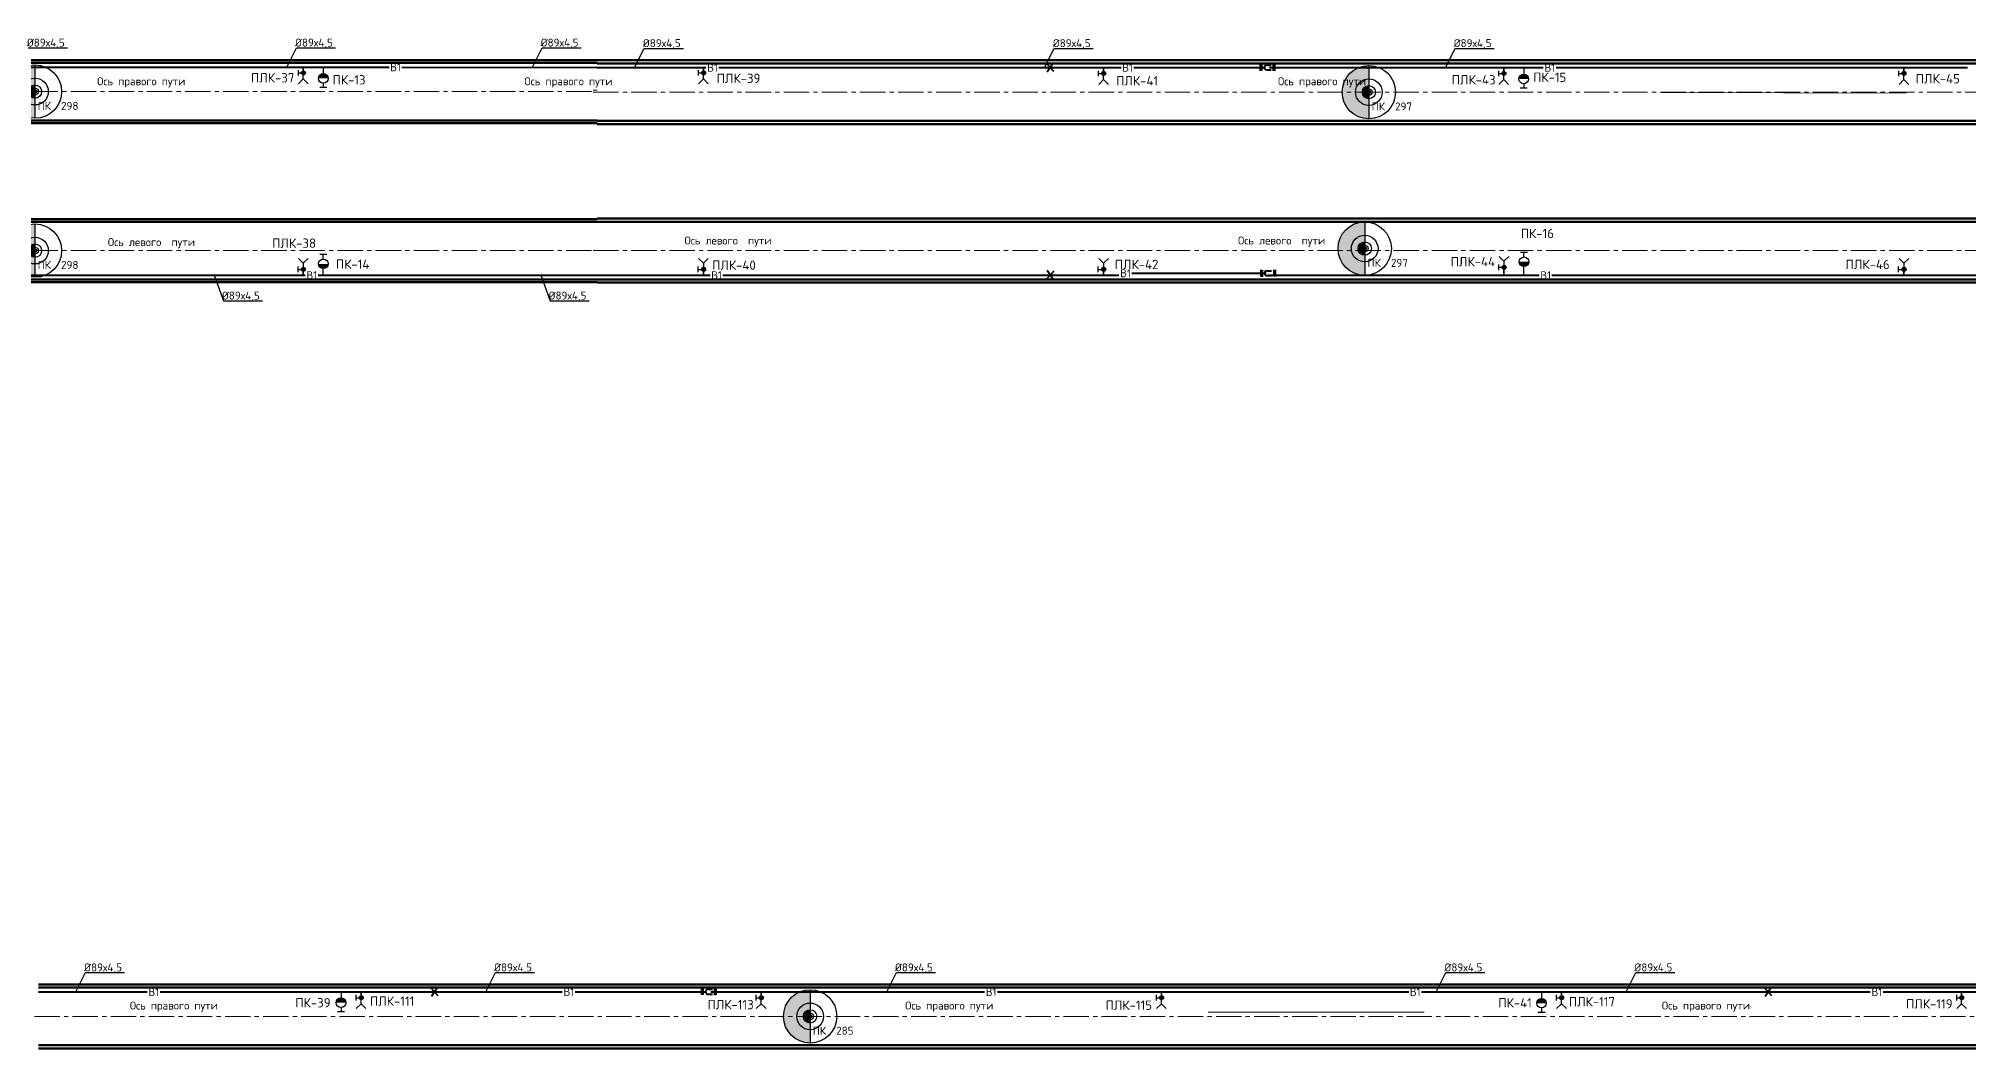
# Paper-space layout 'л2-л8' of a CAD drawing. Header units: millimetres. Extents: x 10032 to 18918, y -3051 to 627.
# Drawn here: x 12753 to 13476, y 210 to 589 of the extents above; entities that cross this region are included whole.
import ezdxf

# ---------------------------------------------------------------- set-up
doc = ezdxf.new("R2010")
doc.units = ezdxf.units.MM
doc.header["$LTSCALE"] = 0.5
doc.linetypes.add('CENTER2', pattern=[28.575, 19.05, -3.175, 3.175, -3.175])
for name, color, linetype in [('1_NADPIS', 7, 'Continuous'), ('3_RAZMER', 7, 'Continuous'), ('3_Текст', 7, 'Continuous'), ('ВК_надписи', 7, 'Continuous'), ('ВК_сети', 4, 'Continuous'), ('ГТ_ПК', 2, 'Continuous'), ('ГТ_ПК @ 0.25', 2, 'Continuous'), ('ГТ_ПК @ 0.5', 2, 'Continuous'), ('ГТ_ПК @ 1', 2, 'Continuous'), ('ГТ_ПК @ 2', 2, 'Continuous'), ('ГТ_ПК @ 4', 2, 'Continuous')]:
    doc.layers.add(name, color=color, linetype=linetype)
for name, color, linetype, lineweight in [('1_PK500', 5, 'Continuous', 35), ('А_Конструкции', 4, 'Continuous', 50), ('АР_Оси', 242, 'CENTER2', 18)]:
    doc.layers.add(name, color=color, linetype=linetype, lineweight=lineweight)
doc.styles.add('Стандарт ММП', font='isocpeur.ttf')

# ---------------------------------------------------------------- blocks, each defined once
blk = doc.blocks.new('ПК')
at = {"layer": 'ГТ_ПК'}
blk.add_hatch(color=0, dxfattribs=at).paths.add_polyline_path([(0, -2.5, 0.414214), (2.5, 0, 0.414214), (0, 2.5)])
at = {"layer": 'ГТ_ПК', "color": 0}
blk.add_line((0, -2.5), (0, 2.5), dxfattribs=at)
blk.add_circle((0, 0), 2.5, dxfattribs=at)
blk = doc.blocks.new('*U611')
at = {"layer": 'ГТ_ПК @ 0.25', "extrusion": (9.32183e-09, 7.72587e-22, 1), "xscale": 0.2500000000000061, "yscale": 0.2500000000000053, "zscale": 0.2500000000000053, "rotation": 180}
blk.add_blockref('ПК', (12751.19, 568.67, 0), dxfattribs=at)
at = {"layer": 'ГТ_ПК @ 0.5', "extrusion": (9.32183e-09, 7.72587e-22, 1), "xscale": 0.5000000000000189, "yscale": 0.5000000000000173, "zscale": 0.5000000000000173, "rotation": 180}
blk.add_blockref('ПК', (12751.19, 568.67, 0), dxfattribs=at)
at = {"layer": 'ГТ_ПК @ 1', "extrusion": (9.32183e-09, 7.72587e-22, 1), "rotation": 179.9999999999641}
blk.add_blockref('ПК', (12751.19, 568.67, 0), dxfattribs=at)
at = {"layer": 'ГТ_ПК @ 2', "extrusion": (9.32183e-09, 7.72587e-22, 1), "xscale": 2.000000000000075, "yscale": 2.000000000000069, "zscale": 2.000000000000069, "rotation": 180}
blk.add_blockref('ПК', (12751.19, 568.67, 0), dxfattribs=at)
at = {"layer": 'ГТ_ПК @ 4', "extrusion": (9.32183e-09, 7.72587e-22, 1), "xscale": 4.000000000000098, "yscale": 4.000000000000085, "zscale": 4.000000000000085, "rotation": 180}
blk.add_blockref('ПК', (12751.19, 568.67, 0), dxfattribs=at)
blk = doc.blocks.new('*U614')
at = {"layer": 'ГТ_ПК @ 0.25', "extrusion": (9.32183e-09, 7.72587e-22, 1), "xscale": 0.2500000000000061, "yscale": 0.2500000000000053, "zscale": 0.2500000000000053, "rotation": 180}
blk.add_blockref('ПК', (12751.19, 509.07, 0), dxfattribs=at)
at = {"layer": 'ГТ_ПК @ 0.5', "extrusion": (9.32183e-09, 7.72587e-22, 1), "xscale": 0.5000000000000189, "yscale": 0.5000000000000173, "zscale": 0.5000000000000173, "rotation": 180}
blk.add_blockref('ПК', (12751.19, 509.07, 0), dxfattribs=at)
at = {"layer": 'ГТ_ПК @ 1', "extrusion": (9.32183e-09, 7.72587e-22, 1), "rotation": 179.9999999999641}
blk.add_blockref('ПК', (12751.19, 509.07, 0), dxfattribs=at)
at = {"layer": 'ГТ_ПК @ 2', "extrusion": (9.32183e-09, 7.72587e-22, 1), "xscale": 2.000000000000075, "yscale": 2.000000000000069, "zscale": 2.000000000000069, "rotation": 180}
blk.add_blockref('ПК', (12751.19, 509.07, 0), dxfattribs=at)
at = {"layer": 'ГТ_ПК @ 4', "extrusion": (9.32183e-09, 7.72587e-22, 1), "xscale": 4.000000000000098, "yscale": 4.000000000000085, "zscale": 4.000000000000085, "rotation": 180}
blk.add_blockref('ПК', (12751.19, 509.07, 0), dxfattribs=at)
blk = doc.blocks.new('*U615')
at = {"layer": 'ГТ_ПК @ 0.25', "extrusion": (9.32183e-09, 7.72587e-22, 1), "xscale": 0.2500000000000061, "yscale": 0.2500000000000053, "zscale": 0.2500000000000053, "rotation": 180}
blk.add_blockref('ПК', (13251.19, 568.47, 0), dxfattribs=at)
at = {"layer": 'ГТ_ПК @ 0.5', "extrusion": (9.32183e-09, 7.72587e-22, 1), "xscale": 0.5000000000000189, "yscale": 0.5000000000000173, "zscale": 0.5000000000000173, "rotation": 180}
blk.add_blockref('ПК', (13251.19, 568.47, 0), dxfattribs=at)
at = {"layer": 'ГТ_ПК @ 1', "extrusion": (9.32183e-09, 7.72587e-22, 1), "rotation": 179.9999999999641}
blk.add_blockref('ПК', (13251.19, 568.47, 0), dxfattribs=at)
at = {"layer": 'ГТ_ПК @ 2', "extrusion": (9.32183e-09, 7.72587e-22, 1), "xscale": 2.000000000000075, "yscale": 2.000000000000069, "zscale": 2.000000000000069, "rotation": 180}
blk.add_blockref('ПК', (13251.19, 568.47, 0), dxfattribs=at)
at = {"layer": 'ГТ_ПК @ 4', "extrusion": (9.32183e-09, 7.72587e-22, 1), "xscale": 4.000000000000098, "yscale": 4.000000000000085, "zscale": 4.000000000000085, "rotation": 180}
blk.add_blockref('ПК', (13251.19, 568.47, 0), dxfattribs=at)
blk = doc.blocks.new('*U617')
at = {"layer": 'ГТ_ПК @ 0.25', "extrusion": (9.32183e-09, 7.72587e-22, 1), "xscale": 0.2500000000000061, "yscale": 0.2500000000000053, "zscale": 0.2500000000000053, "rotation": 180}
blk.add_blockref('ПК', (13249.64, 509.85, 0), dxfattribs=at)
at = {"layer": 'ГТ_ПК @ 0.5', "extrusion": (9.32183e-09, 7.72587e-22, 1), "xscale": 0.5000000000000189, "yscale": 0.5000000000000173, "zscale": 0.5000000000000173, "rotation": 180}
blk.add_blockref('ПК', (13249.64, 509.85, 0), dxfattribs=at)
at = {"layer": 'ГТ_ПК @ 1', "extrusion": (9.32183e-09, 7.72587e-22, 1), "rotation": 179.9999999999641}
blk.add_blockref('ПК', (13249.64, 509.85, 0), dxfattribs=at)
at = {"layer": 'ГТ_ПК @ 2', "extrusion": (9.32183e-09, 7.72587e-22, 1), "xscale": 2.000000000000075, "yscale": 2.000000000000069, "zscale": 2.000000000000069, "rotation": 180}
blk.add_blockref('ПК', (13249.64, 509.85, 0), dxfattribs=at)
at = {"layer": 'ГТ_ПК @ 4', "extrusion": (9.32183e-09, 7.72587e-22, 1), "xscale": 4.000000000000098, "yscale": 4.000000000000085, "zscale": 4.000000000000085, "rotation": 180}
blk.add_blockref('ПК', (13249.64, 509.85, 0), dxfattribs=at)
blk = doc.blocks.new('*U659')
at = {"layer": 'ГТ_ПК @ 0.25', "extrusion": (9.32183e-09, 7.72587e-22, 1), "xscale": 0.2500000000000061, "yscale": 0.2500000000000053, "zscale": 0.2500000000000053, "rotation": 180}
blk.add_blockref('ПК', (13041.76, 222.06, 0), dxfattribs=at)
at = {"layer": 'ГТ_ПК @ 0.5', "extrusion": (9.32183e-09, 7.72587e-22, 1), "xscale": 0.5000000000000188, "yscale": 0.5000000000000173, "zscale": 0.5000000000000173, "rotation": 180}
blk.add_blockref('ПК', (13041.76, 222.06, 0), dxfattribs=at)
at = {"layer": 'ГТ_ПК @ 1', "extrusion": (9.32183e-09, 7.72587e-22, 1), "rotation": 179.9999999999641}
blk.add_blockref('ПК', (13041.76, 222.06, 0), dxfattribs=at)
at = {"layer": 'ГТ_ПК @ 2', "extrusion": (9.32183e-09, 7.72587e-22, 1), "xscale": 2.000000000000075, "yscale": 2.000000000000069, "zscale": 2.000000000000069, "rotation": 180}
blk.add_blockref('ПК', (13041.76, 222.06, 0), dxfattribs=at)
at = {"layer": 'ГТ_ПК @ 4', "extrusion": (9.32183e-09, 7.72587e-22, 1), "xscale": 4.000000000000097, "yscale": 4.000000000000085, "zscale": 4.000000000000085, "rotation": 180}
blk.add_blockref('ПК', (13041.76, 222.06, 0), dxfattribs=at)

psp = doc.layouts.new('л2-л8')

# ---------------------------------------------------------------- hatches: boundary and pattern name
at = {"layer": 'ВК_сети', "ltscale": 0.5}
h = psp.add_hatch(color=5, dxfattribs=at)
h.paths.add_polyline_path([(12852.5701, 575.6818, 0.41421356), (12851.8201, 576.4318), (12851.8201, 575.6818)])
h.paths.add_polyline_path([(12852.5701, 575.6818), (12851.8201, 575.6818), (12851.8201, 574.9318, 0.41421356)])
h.paths.add_polyline_path([(12851.8201, 575.6818), (12851.8201, 576.4318, 0.58408052), (12851.1782, 575.2938)])
h.paths.add_polyline_path([(12851.8201, 574.9318), (12851.8201, 575.6818), (12851.1782, 575.2938, 0.26256208)])
h = psp.add_hatch(color=1, dxfattribs=at)
h.paths.add_polyline_path([(12857.4584, 573.6228), (12861.0584, 573.6228, 0.09159777), (12860.9396, 574.266), (12857.5773, 574.266, 0.09159777)])
h.paths.add_polyline_path([(12857.5773, 574.266), (12860.9396, 574.266, 0.68812614)])
h = psp.add_hatch(color=1, dxfattribs=at)
h.paths.add_polyline_path([(12857.4584, 573.6228), (12861.0584, 573.6228, 0.09159777), (12860.9396, 574.266), (12857.5773, 574.266, 0.09159777)])
h.paths.add_polyline_path([(12857.5773, 574.266), (12860.9396, 574.266, 0.68812614)])
h = psp.add_hatch(color=5, dxfattribs=at)
h.paths.add_polyline_path([(13002.5701, 575.6818, 0.41421356), (13001.8201, 576.4318), (13001.8201, 575.6818)])
h.paths.add_polyline_path([(13002.5701, 575.6818), (13001.8201, 575.6818), (13001.8201, 574.9318, 0.41421356)])
h.paths.add_polyline_path([(13001.8201, 575.6818), (13001.8201, 576.4318, 0.58408052), (13001.1782, 575.2938)])
h.paths.add_polyline_path([(13001.8201, 574.9318), (13001.8201, 575.6818), (13001.1782, 575.2938, 0.26256208)])
h = psp.add_hatch(color=5, dxfattribs=at)
h.paths.add_polyline_path([(13152.5701, 575.4818, 0.41421356), (13151.8201, 576.2318), (13151.8201, 575.4818)])
h.paths.add_polyline_path([(13152.5701, 575.4818), (13151.8201, 575.4818), (13151.8201, 574.7318, 0.41421356)])
h.paths.add_polyline_path([(13151.8201, 575.4818), (13151.8201, 576.2318, 0.58408052), (13151.1782, 575.0938)])
h.paths.add_polyline_path([(13151.8201, 574.7318), (13151.8201, 575.4818), (13151.1782, 575.0938, 0.26256208)])
h = psp.add_hatch(color=5, dxfattribs=at)
h.paths.add_polyline_path([(13302.5701, 575.4818, 0.41421356), (13301.8201, 576.2318), (13301.8201, 575.4818)])
h.paths.add_polyline_path([(13302.5701, 575.4818), (13301.8201, 575.4818), (13301.8201, 574.7318, 0.41421356)])
h.paths.add_polyline_path([(13301.8201, 575.4818), (13301.8201, 576.2318, 0.58408052), (13301.1782, 575.0938)])
h.paths.add_polyline_path([(13301.8201, 574.7318), (13301.8201, 575.4818), (13301.1782, 575.0938, 0.26256208)])
h = psp.add_hatch(color=1, dxfattribs=at)
h.paths.add_polyline_path([(13307.4584, 573.4228), (13311.0584, 573.4228, 0.09159777), (13310.9396, 574.066), (13307.5773, 574.066, 0.09159777)])
h.paths.add_polyline_path([(13307.5773, 574.066), (13310.9396, 574.066, 0.68812614)])
h = psp.add_hatch(color=1, dxfattribs=at)
h.paths.add_polyline_path([(13307.4584, 573.4228), (13311.0584, 573.4228, 0.09159777), (13310.9396, 574.066), (13307.5773, 574.066, 0.09159777)])
h.paths.add_polyline_path([(13307.5773, 574.066), (13310.9396, 574.066, 0.68812614)])
h = psp.add_hatch(color=5, dxfattribs=at)
h.paths.add_polyline_path([(13452.5701, 575.4818, 0.41421356), (13451.8201, 576.2318), (13451.8201, 575.4818)])
h.paths.add_polyline_path([(13452.5701, 575.4818), (13451.8201, 575.4818), (13451.8201, 574.7318, 0.41421356)])
h.paths.add_polyline_path([(13451.8201, 575.4818), (13451.8201, 576.2318, 0.58408052), (13451.1782, 575.0938)])
h.paths.add_polyline_path([(13451.8201, 574.7318), (13451.8201, 575.4818), (13451.1782, 575.0938, 0.26256208)])
h = psp.add_hatch(color=5, dxfattribs=at)
h.paths.add_polyline_path([(12852.5701, 502.0585, -0.41421356), (12851.8201, 501.3085), (12851.8201, 502.0585)])
h.paths.add_polyline_path([(12852.5701, 502.0585), (12851.8201, 502.0585), (12851.8201, 502.8085, -0.41421356)])
h.paths.add_polyline_path([(12851.8201, 502.0585), (12851.8201, 501.3085, -0.58408052), (12851.1782, 502.4465)])
h.paths.add_polyline_path([(12851.8201, 502.8085), (12851.8201, 502.0585), (12851.1782, 502.4465, -0.26256208)])
h = psp.add_hatch(color=1, dxfattribs=at)
h.paths.add_polyline_path([(12857.4584, 504.1175), (12861.0584, 504.1175, -0.09159777), (12860.9396, 503.4743), (12857.5773, 503.4743, -0.09159777)])
h.paths.add_polyline_path([(12857.5773, 503.4743), (12860.9396, 503.4743, -0.68812614)])
h = psp.add_hatch(color=1, dxfattribs=at)
h.paths.add_polyline_path([(12857.4584, 504.1175), (12861.0584, 504.1175, -0.09159777), (12860.9396, 503.4743), (12857.5773, 503.4743, -0.09159777)])
h.paths.add_polyline_path([(12857.5773, 503.4743), (12860.9396, 503.4743, -0.68812614)])
h = psp.add_hatch(color=5, dxfattribs=at)
h.paths.add_polyline_path([(13002.5701, 502.0585, -0.41421356), (13001.8201, 501.3085), (13001.8201, 502.0585)])
h.paths.add_polyline_path([(13002.5701, 502.0585), (13001.8201, 502.0585), (13001.8201, 502.8085, -0.41421356)])
h.paths.add_polyline_path([(13001.8201, 502.0585), (13001.8201, 501.3085, -0.58408052), (13001.1782, 502.4465)])
h.paths.add_polyline_path([(13001.8201, 502.8085), (13001.8201, 502.0585), (13001.1782, 502.4465, -0.26256208)])
h = psp.add_hatch(color=5, dxfattribs=at)
h.paths.add_polyline_path([(13152.5701, 502.0585, -0.41421356), (13151.8201, 501.3085), (13151.8201, 502.0585)])
h.paths.add_polyline_path([(13152.5701, 502.0585), (13151.8201, 502.0585), (13151.8201, 502.8085, -0.41421356)])
h.paths.add_polyline_path([(13151.8201, 502.0585), (13151.8201, 501.3085, -0.58408052), (13151.1782, 502.4465)])
h.paths.add_polyline_path([(13151.8201, 502.8085), (13151.8201, 502.0585), (13151.1782, 502.4465, -0.26256208)])
h = psp.add_hatch(color=5, dxfattribs=at)
h.paths.add_polyline_path([(13152.5701, 502.0585, -0.41421356), (13151.8201, 501.3085), (13151.8201, 502.0585)])
h.paths.add_polyline_path([(13152.5701, 502.0585), (13151.8201, 502.0585), (13151.8201, 502.8085, -0.41421356)])
h.paths.add_polyline_path([(13151.8201, 502.0585), (13151.8201, 501.3085, -0.58408052), (13151.1782, 502.4465)])
h.paths.add_polyline_path([(13151.8201, 502.8085), (13151.8201, 502.0585), (13151.1782, 502.4465, -0.26256208)])
h = psp.add_hatch(color=5, dxfattribs=at)
h.paths.add_polyline_path([(13302.6527, 502.8338, -0.41421356), (13301.9027, 502.0838), (13301.9027, 502.8338)])
h.paths.add_polyline_path([(13302.6527, 502.8338), (13301.9027, 502.8338), (13301.9027, 503.5838, -0.41421356)])
h.paths.add_polyline_path([(13301.9027, 502.8338), (13301.9027, 502.0838, -0.58408052), (13301.2608, 503.2218)])
h.paths.add_polyline_path([(13301.9027, 503.5838), (13301.9027, 502.8338), (13301.2608, 503.2218, -0.26256208)])
h = psp.add_hatch(color=1, dxfattribs=at)
h.paths.add_polyline_path([(13307.541, 504.8927), (13311.141, 504.8927, -0.09159777), (13311.0222, 504.2496), (13307.6599, 504.2496, -0.09159777)])
h.paths.add_polyline_path([(13307.6599, 504.2496), (13311.0222, 504.2496, -0.68812614)])
h = psp.add_hatch(color=1, dxfattribs=at)
h.paths.add_polyline_path([(13307.541, 504.8927), (13311.141, 504.8927, -0.09159777), (13311.0222, 504.2496), (13307.6599, 504.2496, -0.09159777)])
h.paths.add_polyline_path([(13307.6599, 504.2496), (13311.0222, 504.2496, -0.68812614)])
h = psp.add_hatch(color=5, dxfattribs=at)
h.paths.add_polyline_path([(13452.5701, 502.0585, -0.41421356), (13451.8201, 501.3085), (13451.8201, 502.0585)])
h.paths.add_polyline_path([(13452.5701, 502.0585), (13451.8201, 502.0585), (13451.8201, 502.8085, -0.41421356)])
h.paths.add_polyline_path([(13451.8201, 502.0585), (13451.8201, 501.3085, -0.58408052), (13451.1782, 502.4465)])
h.paths.add_polyline_path([(13451.8201, 502.8085), (13451.8201, 502.0585), (13451.1782, 502.4465, -0.26256208)])
h = psp.add_hatch(color=1, dxfattribs=at)
h.paths.add_polyline_path([(12864.1084, 227.2124), (12867.7084, 227.2124, 0.09159777), (12867.5896, 227.8555), (12864.2273, 227.8555, 0.09159777)])
h.paths.add_polyline_path([(12864.2273, 227.8555), (12867.5896, 227.8555, 0.68812614)])
h = psp.add_hatch(color=1, dxfattribs=at)
h.paths.add_polyline_path([(12864.1084, 227.2124), (12867.7084, 227.2124, 0.09159777), (12867.5896, 227.8555), (12864.2273, 227.8555, 0.09159777)])
h.paths.add_polyline_path([(12864.2273, 227.8555), (12867.5896, 227.8555, 0.68812614)])
h = psp.add_hatch(color=5, dxfattribs=at)
h.paths.add_polyline_path([(12874.2201, 229.0713, 0.41421356), (12873.4701, 229.8213), (12873.4701, 229.0713)])
h.paths.add_polyline_path([(12874.2201, 229.0713), (12873.4701, 229.0713), (12873.4701, 228.3213, 0.41421356)])
h.paths.add_polyline_path([(12873.4701, 229.0713), (12873.4701, 229.8213, 0.58408052), (12872.8282, 228.6833)])
h.paths.add_polyline_path([(12873.4701, 228.3213), (12873.4701, 229.0713), (12872.8282, 228.6833, 0.26256208)])
h = psp.add_hatch(color=5, dxfattribs=at)
h.paths.add_polyline_path([(13024.2201, 229.0713, 0.41421356), (13023.4701, 229.8213), (13023.4701, 229.0713)])
h.paths.add_polyline_path([(13024.2201, 229.0713), (13023.4701, 229.0713), (13023.4701, 228.3213, 0.41421356)])
h.paths.add_polyline_path([(13023.4701, 229.0713), (13023.4701, 229.8213, 0.58408052), (13022.8282, 228.6833)])
h.paths.add_polyline_path([(13023.4701, 228.3213), (13023.4701, 229.0713), (13022.8282, 228.6833, 0.26256208)])
h = psp.add_hatch(color=5, dxfattribs=at)
h.paths.add_polyline_path([(13174.2201, 229.0713, 0.41421356), (13173.4701, 229.8213), (13173.4701, 229.0713)])
h.paths.add_polyline_path([(13174.2201, 229.0713), (13173.4701, 229.0713), (13173.4701, 228.3213, 0.41421356)])
h.paths.add_polyline_path([(13173.4701, 229.0713), (13173.4701, 229.8213, 0.58408052), (13172.8282, 228.6833)])
h.paths.add_polyline_path([(13173.4701, 228.3213), (13173.4701, 229.0713), (13172.8282, 228.6833, 0.26256208)])
h = psp.add_hatch(color=1, dxfattribs=at)
h.paths.add_polyline_path([(13314.1084, 227.0124), (13317.7084, 227.0124, 0.09159777), (13317.5896, 227.6556), (13314.2273, 227.6556, 0.09159777)])
h.paths.add_polyline_path([(13314.2273, 227.6556), (13317.5896, 227.6556, 0.68812614)])
h = psp.add_hatch(color=1, dxfattribs=at)
h.paths.add_polyline_path([(13314.1084, 227.0124), (13317.7084, 227.0124, 0.09159777), (13317.5896, 227.6556), (13314.2273, 227.6556, 0.09159777)])
h.paths.add_polyline_path([(13314.2273, 227.6556), (13317.5896, 227.6556, 0.68812614)])
h = psp.add_hatch(color=5, dxfattribs=at)
h.paths.add_polyline_path([(13324.2201, 229.0713, 0.41421356), (13323.4701, 229.8213), (13323.4701, 229.0713)])
h.paths.add_polyline_path([(13324.2201, 229.0713), (13323.4701, 229.0713), (13323.4701, 228.3213, 0.41421356)])
h.paths.add_polyline_path([(13323.4701, 229.0713), (13323.4701, 229.8213, 0.58408052), (13322.8282, 228.6833)])
h.paths.add_polyline_path([(13323.4701, 228.3213), (13323.4701, 229.0713), (13322.8282, 228.6833, 0.26256208)])
h = psp.add_hatch(color=5, dxfattribs=at)
h.paths.add_polyline_path([(13474.2201, 229.0713, 0.41421356), (13473.4701, 229.8213), (13473.4701, 229.0713)])
h.paths.add_polyline_path([(13474.2201, 229.0713), (13473.4701, 229.0713), (13473.4701, 228.3213, 0.41421356)])
h.paths.add_polyline_path([(13473.4701, 229.0713), (13473.4701, 229.8213, 0.58408052), (13472.8282, 228.6833)])
h.paths.add_polyline_path([(13473.4701, 228.3213), (13473.4701, 229.0713), (13472.8282, 228.6833, 0.26256208)])

# ---------------------------------------------------------------- linework, layer by layer
at = {"layer": '3_RAZMER', "lineweight": 18}
for p, q in [((13360.6979, 568.3133), (13452.6089, 568.1258)), ((13191.0103, 223.6363), (13271.9275, 223.6363))]:
    psp.add_line(p, q, dxfattribs=at)
at = {"layer": 'А_Конструкции'}
for p, q in [((11580.2691, 580.4702), (12961.9799, 580.4702)), ((11580.2691, 579.4702), (12961.9799, 579.4702)), ((13751.1934, 580.4702), (12961.9799, 580.4702)), ((13751.1934, 579.2702), (12961.9799, 579.2702)), ((11580.2691, 557.8701), (12961.9799, 557.8702)), ((13751.1934, 557.6702), (12961.9799, 557.6702)), ((11580.2691, 556.8701), (12961.9799, 556.8702)), ((13751.1934, 556.4702), (12961.9799, 556.4702)), ((11580.2691, 520.8702), (12961.9799, 520.8702)), ((13751.1934, 521.0702), (12961.9799, 521.0702)), ((11580.2691, 519.8702), (12961.9799, 519.8702)), ((13751.1934, 519.8702), (12961.9799, 519.8702)), ((11580.2691, 498.2701), (12961.9799, 498.2702)), ((11580.2691, 497.2701), (12961.9799, 497.2702)), ((13751.1934, 498.2702), (12961.9799, 498.2702)), ((13751.1934, 497.0702), (12961.9799, 497.0702)), ((13541.7584, 234.0597), (12752.5449, 234.0597)), ((13541.7584, 232.8597), (12752.5449, 232.8597)), ((13541.7584, 211.2597), (12752.5449, 211.2597)), ((13541.7584, 210.0597), (12752.5449, 210.0597))]:
    psp.add_line(p, q, dxfattribs=at)
at = {"layer": 'АР_Оси', "color": 7}
for p, q in [((11578.7126, 568.6701), (12960.4234, 568.6701)), ((12960.4234, 569.1845), (12961.9799, 569.1845)), ((12960.4234, 568.4702), (13751.1934, 568.4702)), ((11578.7126, 509.0701), (12960.4234, 509.0701)), ((12960.4234, 509.0702), (13751.1934, 509.0702)), ((12750.9884, 222.0597), (13541.7584, 222.0597))]:
    psp.add_line(p, q, dxfattribs=at)
at = {"layer": 'ВК_надписи'}
for p, q in [((12748.6928, 585.0594, 0), (12763.3322, 585.0594, 0)), ((12845.5569, 577.8617, 0), (12849.2166, 585.0594, 0)), ((12849.2166, 585.0594, 0), (12863.8561, 585.0594, 0)), ((12937.6343, 577.8617, 0), (12941.2941, 585.0594, 0)), ((12941.2941, 585.0594, 0), (12955.9335, 585.0594, 0)), ((12975.941, 577.6617, 0), (12979.6007, 584.8594, 0)), ((12979.6007, 584.8594, 0), (12994.2402, 584.8594, 0)), ((13129.611, 577.6617, 0), (13133.2707, 584.8594, 0)), ((13133.2707, 584.8594, 0), (13147.9102, 584.8594, 0)), ((13279.8832, 577.6617, 0), (13283.543, 584.8594, 0)), ((13283.543, 584.8594, 0), (13298.1824, 584.8594, 0)), ((12818.3475, 499.8785, 0), (12821.7997, 490.2474, 0)), ((12940.8151, 499.8785, 0), (12944.2673, 490.2474, 0)), ((12821.7997, 490.2474, 0), (12836.4392, 490.2474, 0)), ((12944.2673, 490.2474, 0), (12958.9068, 490.2474, 0)), ((12766.506, 231.2512, 0), (12770.1657, 238.4489, 0)), ((12770.1657, 238.4489, 0), (12784.8052, 238.4489, 0)), ((12920.176, 231.2512, 0), (12923.8357, 238.4489, 0)), ((12923.8357, 238.4489, 0), (12938.4752, 238.4489, 0)), ((13070.4482, 231.2512, 0), (13074.108, 238.4489, 0)), ((13074.108, 238.4489, 0), (13088.7474, 238.4489, 0)), ((13276.4349, 231.2512, 0), (13280.0947, 238.4489, 0)), ((13280.0947, 238.4489, 0), (13294.7341, 238.4489, 0)), ((13347.6287, 231.2512, 0), (13351.2884, 238.4489, 0)), ((13351.2884, 238.4489, 0), (13365.9279, 238.4489, 0))]:
    psp.add_line(p, q, dxfattribs=at)
at = {"layer": 'ВК_сети', "color": 5, "lineweight": 40, "ltscale": 0.5}
for p, q in [((13133.0615, 576.1659, 0), (13130.3054, 579.1575, 0)), ((13132.817, 579.3504, 0), (13130.5498, 575.9731, 0)), ((13210.5798, 576.5043, 0), (13210.6102, 578.9868, 0)), ((13211.0762, 576.5643, 0), (13211.1066, 579.0468, 0)), ((13215.4794, 576.4442, 0), (13215.5098, 578.9267, 0)), ((13215.9757, 576.5043, 0), (13216.0062, 578.9868, 0)), ((13212.8993, 576.8197, 0), (13214.5702, 576.7992, 0)), ((13212.9213, 578.6146, 0), (13214.5922, 578.5941, 0)), ((13133.0615, 501.3744, 0), (13130.3054, 498.3828, 0)), ((13132.817, 498.19, 0), (13130.5498, 501.5672, 0)), ((13210.6624, 501.8113, 0), (13210.6928, 499.3288, 0)), ((13211.1588, 501.7513, 0), (13211.1892, 499.2688, 0)), ((13212.9819, 501.4959, 0), (13214.6528, 501.5164, 0)), ((13213.0039, 499.701, 0), (13214.6748, 499.7215, 0)), ((13215.562, 501.8714, 0), (13215.5924, 499.3889, 0)), ((13216.0584, 501.8113, 0), (13216.0888, 499.3288, 0)), ((12902.2865, 229.7555, 0), (12899.5304, 232.747, 0)), ((12902.042, 232.9399, 0), (12899.7748, 229.5626, 0)), ((13001.1448, 230.0938, 0), (13001.1752, 232.5763, 0)), ((13001.6412, 230.1538, 0), (13001.6716, 232.6363, 0)), ((13003.4863, 232.2041, 0), (13005.1572, 232.1836, 0)), ((13006.0444, 230.0337, 0), (13006.0748, 232.5162, 0)), ((13006.5407, 230.0938, 0), (13006.5712, 232.5763, 0)), ((13402.2865, 229.7555, 0), (13399.5304, 232.747, 0)), ((13402.042, 232.9399, 0), (13399.7748, 229.5626, 0)), ((13003.4643, 230.4092, 0), (13005.1352, 230.3887, 0))]:
    psp.add_line(p, q, dxfattribs=at)
at = {"layer": 'ВК_сети', "color": 5, "ltscale": 0.5}
for p, q in [((12849.7905, 576.7134, 0), (12849.7905, 574.6516, 0)), ((12849.7905, 575.6825, 0), (12851.8201, 575.6825, 0)), ((12851.7584, 573.423, 0), (12849.9342, 571.5988, 0)), ((12851.7584, 573.423, 0), (12851.7584, 577.8617, 0)), ((12851.7584, 573.423, 0), (12853.5826, 571.5988, 0)), ((12999.7905, 576.7134, 0), (12999.7905, 574.6516, 0)), ((12999.7905, 575.6825, 0), (13001.8201, 575.6825, 0)), ((13001.7584, 573.423, 0), (12999.9342, 571.5988, 0)), ((13001.7584, 573.423, 0), (13001.7584, 577.8617, 0)), ((13001.7584, 573.423, 0), (13003.5826, 571.5988, 0)), ((13149.7905, 576.5134, 0), (13149.7905, 574.4516, 0)), ((13149.7905, 575.4825, 0), (13151.8201, 575.4825, 0)), ((13151.7584, 573.223, 0), (13149.9342, 571.3988, 0)), ((13151.7584, 573.223, 0), (13151.7584, 577.6617, 0)), ((13151.7584, 573.223, 0), (13153.5826, 571.3988, 0)), ((13299.7905, 576.5134, 0), (13299.7905, 574.4516, 0)), ((13299.7905, 575.4825, 0), (13301.8201, 575.4825, 0)), ((13301.7584, 573.223, 0), (13299.9342, 571.3988, 0)), ((13301.7584, 573.223, 0), (13301.7584, 577.6617, 0)), ((13301.7584, 573.223, 0), (13303.5826, 571.3988, 0)), ((13449.7905, 576.5134, 0), (13449.7905, 574.4516, 0)), ((13449.7905, 575.4825, 0), (13451.8201, 575.4825, 0)), ((13451.7584, 573.223, 0), (13449.9342, 571.3988, 0)), ((13451.7584, 573.223, 0), (13451.7584, 577.6617, 0)), ((13451.7584, 573.223, 0), (13453.5826, 571.3988, 0)), ((13301.841, 505.0926, 0), (13300.0169, 506.9168, 0)), ((13301.841, 505.0926, 0), (13303.6652, 506.9168, 0)), ((12849.7905, 501.0269, 0), (12849.7905, 503.0887, 0)), ((12849.7905, 502.0578, 0), (12851.8201, 502.0578, 0)), ((12851.7584, 504.3173, 0), (12849.9342, 506.1415, 0)), ((12851.7584, 504.3173, 0), (12853.5826, 506.1415, 0)), ((12851.7584, 504.3173, 0), (12851.7584, 499.8786, 0)), ((12999.7905, 501.0269, 0), (12999.7905, 503.0887, 0)), ((12999.7905, 502.0578, 0), (13001.8201, 502.0578, 0)), ((13001.7584, 504.3173, 0), (12999.9342, 506.1415, 0)), ((13001.7584, 504.3173, 0), (13003.5826, 506.1415, 0)), ((13001.7584, 504.3173, 0), (13001.7584, 499.8786, 0)), ((13149.7905, 501.0269, 0), (13149.7905, 503.0887, 0)), ((13149.7905, 501.0269, 0), (13149.7905, 503.0887, 0)), ((13149.7905, 502.0578, 0), (13151.8201, 502.0578, 0)), ((13149.7905, 502.0578, 0), (13151.8201, 502.0578, 0)), ((13151.7584, 504.3173, 0), (13149.9342, 506.1415, 0)), ((13151.7584, 504.3173, 0), (13149.9342, 506.1415, 0)), ((13151.7584, 504.3173, 0), (13153.5826, 506.1415, 0)), ((13151.7584, 504.3173, 0), (13153.5826, 506.1415, 0)), ((13151.7584, 504.3173, 0), (13151.7584, 499.8786, 0)), ((13151.7584, 504.3173, 0), (13151.7584, 499.8786, 0)), ((13299.8731, 501.8021, 0), (13299.8731, 503.864, 0)), ((13299.8731, 502.8331, 0), (13301.9027, 502.8331, 0)), ((13301.841, 505.0926, 0), (13301.841, 499.9395, 0)), ((13449.7905, 501.0269, 0), (13449.7905, 503.0887, 0)), ((13449.7905, 502.0578, 0), (13451.8201, 502.0578, 0)), ((13451.7584, 504.3173, 0), (13449.9342, 506.1415, 0)), ((13451.7584, 504.3173, 0), (13453.5826, 506.1415, 0)), ((13451.7584, 504.3173, 0), (13451.7584, 499.8786, 0)), ((12871.4405, 230.1029, 0), (12871.4405, 228.0411, 0)), ((12871.4405, 229.072, 0), (12873.4701, 229.072, 0)), ((12873.4084, 226.8125, 0), (12871.5842, 224.9883, 0)), ((12873.4084, 226.8125, 0), (12873.4084, 231.2512, 0)), ((12873.4084, 226.8125, 0), (12875.2326, 224.9883, 0)), ((13021.4405, 230.1029, 0), (13021.4405, 228.0411, 0)), ((13021.4405, 229.072, 0), (13023.4701, 229.072, 0)), ((13023.4084, 226.8125, 0), (13021.5842, 224.9883, 0)), ((13023.4084, 226.8125, 0), (13023.4084, 231.2512, 0)), ((13023.4084, 226.8125, 0), (13025.2326, 224.9883, 0)), ((13171.4405, 230.1029, 0), (13171.4405, 228.0411, 0)), ((13171.4405, 229.072, 0), (13173.4701, 229.072, 0)), ((13173.4084, 226.8125, 0), (13171.5842, 224.9883, 0)), ((13173.4084, 226.8125, 0), (13173.4084, 231.2512, 0)), ((13173.4084, 226.8125, 0), (13175.2326, 224.9883, 0)), ((13321.4405, 230.1029, 0), (13321.4405, 228.0411, 0)), ((13321.4405, 229.072, 0), (13323.4701, 229.072, 0)), ((13323.4084, 226.8125, 0), (13321.5842, 224.9883, 0)), ((13323.4084, 226.8125, 0), (13323.4084, 231.2512, 0)), ((13323.4084, 226.8125, 0), (13325.2326, 224.9883, 0)), ((13471.4405, 230.1029, 0), (13471.4405, 228.0411, 0)), ((13471.4405, 229.072, 0), (13473.4701, 229.072, 0)), ((13473.4084, 226.8125, 0), (13471.5842, 224.9883, 0)), ((13473.4084, 226.8125, 0), (13473.4084, 231.2512, 0)), ((13473.4084, 226.8125, 0), (13475.2326, 224.9883, 0))]:
    psp.add_line(p, q, dxfattribs=at)
at = {"layer": 'ВК_сети', "color": 1, "lineweight": 30, "ltscale": 0.5, "extrusion": (-3.27269e-07, 1.1423e-06, 1)}
for p, q in [((12851.7584, 577.8617, 0), (12851.7584, 574.9068, 0)), ((13001.7584, 577.8617, 0), (13001.7584, 574.9068, 0)), ((13151.7584, 577.6617, 0), (13151.7584, 574.7068, 0)), ((13301.7584, 577.6617, 0), (13301.7584, 574.7068, 0)), ((13451.7584, 577.6617, 0), (13451.7584, 574.7068, 0)), ((12873.4084, 231.2512, 0), (12873.4084, 228.2963, 0)), ((13023.4084, 231.2512, 0), (13023.4084, 228.2963, 0)), ((13173.4084, 231.2512, 0), (13173.4084, 228.2963, 0)), ((13323.4084, 231.2512, 0), (13323.4084, 228.2963, 0)), ((13473.4084, 231.2512, 0), (13473.4084, 228.2963, 0))]:
    psp.add_line(p, q, dxfattribs=at)
at = {"layer": 'ВК_сети', "color": 1, "lineweight": 30, "ltscale": 0.5}
for p, q in [((12859.2584, 574.9003, -0.0001), (12858.7411, 574.8965, -0.0001)), ((12859.2584, 574.9003, -0.0001), (12858.7411, 574.8965, -0.0001)), ((12859.2555, 575.3023, -0.0001), (12859.2584, 574.9003, -0.0001)), ((12859.2555, 575.3023, -0.0001), (12859.2584, 574.9003, -0.0001)), ((12859.2584, 574.9003, -0.0001), (12859.7758, 574.9041, -0.0001)), ((12859.2584, 574.9003, -0.0001), (12859.7758, 574.9041, -0.0001)), ((13309.2584, 574.7003, -0.0001), (13308.7411, 574.6965, -0.0001)), ((13309.2584, 574.7003, -0.0001), (13308.7411, 574.6965, -0.0001)), ((13309.2555, 575.1023, -0.0001), (13309.2584, 574.7003, -0.0001)), ((13309.2555, 575.1023, -0.0001), (13309.2584, 574.7003, -0.0001)), ((13309.2584, 574.7003, -0.0001), (13309.7758, 574.7041, -0.0001)), ((13309.2584, 574.7003, -0.0001), (13309.7758, 574.7041, -0.0001)), ((12859.2584, 502.84, -0.0001), (12858.7411, 502.8438, -0.0001)), ((12859.2584, 502.84, -0.0001), (12858.7411, 502.8438, -0.0001)), ((12859.2555, 502.438, -0.0001), (12859.2584, 502.84, -0.0001)), ((12859.2555, 502.438, -0.0001), (12859.2584, 502.84, -0.0001)), ((12859.2584, 502.84, -0.0001), (12859.7758, 502.8362, -0.0001)), ((12859.2584, 502.84, -0.0001), (12859.7758, 502.8362, -0.0001)), ((13309.341, 503.6153, -0.0001), (13308.8237, 503.6191, -0.0001)), ((13309.341, 503.6153, -0.0001), (13308.8237, 503.6191, -0.0001)), ((13309.3381, 503.2133, -0.0001), (13309.341, 503.6153, -0.0001)), ((13309.3381, 503.2133, -0.0001), (13309.341, 503.6153, -0.0001)), ((13309.341, 503.6153, -0.0001), (13309.8584, 503.6115, -0.0001)), ((13309.341, 503.6153, -0.0001), (13309.8584, 503.6115, -0.0001)), ((12865.9084, 228.4898, -0.0001), (12865.3911, 228.486, -0.0001)), ((12865.9084, 228.4898, -0.0001), (12865.3911, 228.486, -0.0001)), ((12865.9055, 228.8918, -0.0001), (12865.9084, 228.4898, -0.0001)), ((12865.9055, 228.8918, -0.0001), (12865.9084, 228.4898, -0.0001)), ((12865.9084, 228.4898, -0.0001), (12866.4258, 228.4937, -0.0001)), ((12865.9084, 228.4898, -0.0001), (12866.4258, 228.4937, -0.0001)), ((13315.9084, 228.2899, -0.0001), (13315.3911, 228.286, -0.0001)), ((13315.9084, 228.2899, -0.0001), (13315.3911, 228.286, -0.0001)), ((13315.9055, 228.6919, -0.0001), (13315.9084, 228.2899, -0.0001)), ((13315.9055, 228.6919, -0.0001), (13315.9084, 228.2899, -0.0001)), ((13315.9084, 228.2899, -0.0001), (13316.4258, 228.2937, -0.0001)), ((13315.9084, 228.2899, -0.0001), (13316.4258, 228.2937, -0.0001))]:
    psp.add_line(p, q, dxfattribs=at)
at = {"layer": 'ВК_сети', "color": 1, "ltscale": 0.5}
for p, q in [((12859.2584, 577.8617, 0), (12859.2584, 575.4228, 0)), ((12859.2584, 577.8617, 0), (12859.2584, 575.4228, 0)), ((12859.2584, 571.8228, 0), (12859.2584, 570.1699, 0)), ((12859.2584, 571.8228, 0), (12859.2584, 570.1699, 0)), ((13309.2584, 577.6617, 0), (13309.2584, 575.2228, 0)), ((13309.2584, 577.6617, 0), (13309.2584, 575.2228, 0)), ((13309.2584, 571.6228, 0), (13309.2584, 569.9699, 0)), ((13309.2584, 571.6228, 0), (13309.2584, 569.9699, 0)), ((12860.6003, 570.1699, 0), (12857.9165, 570.1699, 0)), ((12860.6003, 570.1699, 0), (12857.9165, 570.1699, 0)), ((13310.6003, 569.9699, 0), (13307.9165, 569.9699, 0)), ((13310.6003, 569.9699, 0), (13307.9165, 569.9699, 0)), ((12860.6003, 507.5704, 0), (12857.9165, 507.5704, 0)), ((12860.6003, 507.5704, 0), (12857.9165, 507.5704, 0)), ((12859.2584, 505.9175, 0), (12859.2584, 507.5704, 0)), ((12859.2584, 505.9175, 0), (12859.2584, 507.5704, 0)), ((13310.6829, 508.3457, 0), (13307.9991, 508.3457, 0)), ((13310.6829, 508.3457, 0), (13307.9991, 508.3457, 0)), ((13309.341, 506.6927, 0), (13309.341, 508.3457, 0)), ((13309.341, 506.6927, 0), (13309.341, 508.3457, 0)), ((12859.2584, 499.8786, 0), (12859.2584, 502.3175, 0)), ((12859.2584, 499.8786, 0), (12859.2584, 502.3175, 0)), ((13309.341, 500.6538, 0), (13309.341, 503.0927, 0)), ((13309.341, 499.9395, 0), (13309.341, 503.0927, 0)), ((12865.9084, 231.4513, 0), (12865.9084, 229.0124, 0)), ((12865.9084, 231.4513, 0), (12865.9084, 229.0124, 0)), ((12865.9084, 225.4124, 0), (12865.9084, 223.7595, 0)), ((12865.9084, 225.4124, 0), (12865.9084, 223.7595, 0)), ((13315.9084, 231.2513, 0), (13315.9084, 228.8124, 0)), ((13315.9084, 231.2513, 0), (13315.9084, 228.8124, 0)), ((13315.9084, 225.2124, 0), (13315.9084, 223.5595, 0)), ((13315.9084, 225.2124, 0), (13315.9084, 223.5595, 0)), ((12867.2503, 223.7595, 0), (12864.5665, 223.7595, 0)), ((12867.2503, 223.7595, 0), (12864.5665, 223.7595, 0)), ((13317.2503, 223.5595, 0), (13314.5665, 223.5595, 0)), ((13317.2503, 223.5595, 0), (13314.5665, 223.5595, 0))]:
    psp.add_line(p, q, dxfattribs=at)
at = {"layer": 'ВК_сети', "color": 1, "lineweight": 30, "ltscale": 0.5, "extrusion": (-3.27269e-07, -1.1423e-06, 1)}
for p, q in [((12851.7584, 499.8786, 0), (12851.7584, 502.8335, 0)), ((13001.7584, 499.8786, 0), (13001.7584, 502.8335, 0)), ((13151.7584, 499.8786, 0), (13151.7584, 502.8335, 0)), ((13151.7584, 499.8786, 0), (13151.7584, 502.8335, 0)), ((13301.841, 500.6538, 0), (13301.841, 503.6087, 0)), ((13451.7584, 499.8786, 0), (13451.7584, 502.8335, 0))]:
    psp.add_line(p, q, dxfattribs=at)
at = {"layer": 'ВК_сети', "color": 2, "lineweight": 40, "ltscale": 0.5, "elevation": 0}
for points in [[(12673.0507, 577.8617), (12883.9002, 577.8617)], [(12888.7005, 577.8617), (12961.9799, 577.6617)], [(12961.9799, 577.6617), (13002.7111, 577.6617)], [(13007.5114, 577.6617), (13158.3029, 577.6617)], [(13163.1031, 577.6617), (13212.4059, 577.6617)], [(13213.9221, 577.6617), (13316.579, 577.6617)], [(13321.3792, 577.6617), (13402.7709, 577.6617)], [(13402.7709, 577.6617), (13475.5603, 577.6617)], [(12713.5287, 499.8785), (12852.5081, 499.8785)], [(12857.3083, 499.8785), (12961.9799, 499.8785)], [(12961.9799, 499.8785), (13004.2284, 499.8785)], [(13009.0286, 499.8785), (13157.4239, 499.8785)], [(13162.3068, 500.6538), (13212.7098, 500.6538)], [(13213.4415, 499.8785), (13315.0274, 499.8785)], [(13319.8276, 499.8785), (13402.7709, 499.8785)], [(13402.7709, 499.8785), (13506.6196, 499.8785)], [(12752.5449, 231.2512), (12793.2761, 231.2512)], [(12798.0764, 231.2512), (12948.8679, 231.2512)], [(12953.6681, 231.2512), (13002.9709, 231.2512)], [(13004.4871, 231.2512), (13107.144, 231.2512)], [(13111.9442, 231.2512), (13193.3359, 231.2512)], [(13193.3359, 231.2512), (13266.1253, 231.2512)], [(13270.9255, 231.2512), (13439.1758, 231.2512)], [(13443.976, 231.2512), (13528.5047, 231.2512)]]:
    psp.add_lwpolyline(points, dxfattribs=at)
at = {"layer": 'ВК_сети', "color": 5, "ltscale": 0.5}
for centre in [(12851.8201, 575.6818, 0), (13001.8201, 575.6818, 0), (13151.8201, 575.4818, 0), (13301.8201, 575.4818, 0), (13451.8201, 575.4818, 0), (12851.8201, 502.0585, 0), (13001.8201, 502.0585, 0), (13151.8201, 502.0585, 0), (13151.8201, 502.0585, 0), (13301.9027, 502.8338, 0), (13451.8201, 502.0585, 0), (12873.4701, 229.0713, 0), (13023.4701, 229.0713, 0), (13173.4701, 229.0713, 0), (13323.4701, 229.0713, 0), (13473.4701, 229.0713, 0)]:
    psp.add_circle(centre, 0.75, dxfattribs=at)
at = {"layer": 'ВК_сети', "color": 1, "ltscale": 0.5}
for centre in [(12859.2584, 573.6228, 0), (12859.2584, 573.6228, 0), (13309.2584, 573.4228, 0), (13309.2584, 573.4228, 0), (13309.341, 504.8927, 0), (13309.341, 504.8927, 0), (12859.2584, 504.1175, 0), (12859.2584, 504.1175, 0), (12865.9084, 227.2124, 0), (12865.9084, 227.2124, 0), (13315.9084, 227.0124, 0), (13315.9084, 227.0124, 0)]:
    psp.add_circle(centre, 1.8, dxfattribs=at)
at = {"layer": 'ВК_сети', "color": 5, "lineweight": 40, "ltscale": 0.5}
for centre, start, end in [((13212.8434, 577.718, 0), 85.0381672, 273.5574192), ((13212.926, 500.5976, 0), 86.4425808, 274.9618328), ((13003.4084, 231.3075, 0), 85.0381672, 273.5574192)]:
    psp.add_arc(centre, 0.9, start, end, dxfattribs=at)

# ---------------------------------------------------------------- block references
at = {"layer": 'ГТ_ПК', "color": 6, "linetype": 'Continuous', "lineweight": 120}
for name in ['*U611', '*U615', '*U614', '*U617', '*U659']:
    psp.add_blockref(name, (0, 0), dxfattribs=at)

# ---------------------------------------------------------------- texts
at = {"layer": '1_NADPIS', "linetype": 'Continuous', "style": 'Стандарт ММП'}
for s, p in [('ПЛК-37', (12832.1616, 572.0909, 0)), ('ПЛК-39', (13006.7337, 571.8998, 0)), ('ПЛК-41', (13156.4611, 570.9697, 0)), ('ПЛК-43', (13282.2479, 571.354, 0)), ('ПЛК-45', (13456.1972, 571.7513, 0)), ('ПЛК-38', (12840.0887, 510.1109, 0)), ('ПЛК-44', (13281.8811, 503.1741, 0)), ('ПЛК-40', (13005.0031, 501.8581, 0)), ('ПЛК-42', (13155.9373, 502.1505, 0)), ('ПЛК-46', (13429.9129, 502.1544, 0)), ('ПЛК-111', (12876.76, 226.0183, 0)), ('ПЛК-113', (13003.2877, 224.7217, 0)), ('ПЛК-115', (13152.5208, 224.4958, 0)), ('ПЛК-117', (13326.1615, 225.8125, 0)), ('ПЛК-119', (13452.5544, 225.0058, 0))]:
    psp.add_text(s, height=3.5, rotation=360, dxfattribs=at).set_placement(p)
at = {"layer": '1_NADPIS', "color": 1, "linetype": 'Continuous', "style": 'Стандарт ММП'}
for s, p in [('ПК-13', (12862.7229, 571.3368, 0)), ('ПК-15', (13312.7559, 572.2877, 0)), ('ПК-16', (13308.1502, 513.7518, 0)), ('ПК-14', (12864.0099, 502.24, 0)), ('ПК-39', (12848.8026, 225.4163, 0)), ('ПК-41', (13299.7383, 225.3797, 0))]:
    psp.add_text(s, height=3.5, rotation=360, dxfattribs=at).set_placement(p)
at = {"layer": '1_PK500', "style": 'Стандарт ММП'}
for p in [(12884.3656, 576.2987), (13003.1766, 576.0987), (13158.7683, 576.0987), (13317.0444, 576.0987), (12852.9735, 498.3155), (13004.6938, 498.3155), (13157.9719, 499.0908, 0), (13315.4928, 498.3155), (12793.7416, 229.6883), (12949.3333, 229.6883), (13107.6094, 229.6883), (13266.5907, 229.6883, 0), (13439.6412, 229.6883)]:
    psp.add_text('В1', height=3, rotation=0.5604263, dxfattribs=at).set_placement(p)
at = {"layer": '3_Текст', "color": 255, "style": 'Стандарт ММП'}
for s, p in [('Ось правого пути', (12774.499, 571.0347)), ('Ось правого пути', (12934.656, 571.0388)), ('Ось правого пути', (13217.1307, 571.0388)), ('Ось левого  пути', (12778.5153, 510.7746, -0.0004)), ('Ось левого  пути', (12994.647, 511.3662, -0.0004)), ('Ось левого  пути', (13202.1661, 511.3662, -0.0004)), ('Ось правого пути', (12786.7276, 224.6283)), ('Ось правого пути', (13077.3863, 224.6283)), ('Ось правого пути', (13361.0391, 224.6283))]:
    psp.add_text(s, height=3, dxfattribs=at).set_placement(p)
at = {"layer": 'ВК_надписи', "lineweight": 30, "ltscale": 0.5, "style": 'Стандарт ММП'}
for p in [(12748.1319, 585.5306, 0), (12848.6557, 585.5306, 0), (12940.7332, 585.5306, 0), (12979.0398, 585.3306, 0), (13132.7098, 585.3306, 0), (13282.9821, 585.3306, 0), (12821.2388, 490.7186, 0), (12943.7064, 490.7186, 0), (12769.6048, 238.9201, 0), (12923.2748, 238.9201, 0), (13073.5471, 238.9201, 0), (13279.5338, 238.9201, 0), (13350.7275, 238.9201, 0)]:
    psp.add_text('%%C89х4,5', height=3, dxfattribs=at).set_placement(p)
at = {"layer": 'ВК_надписи', "char_height": 3, "attachment_point": 8, "style": 'Стандарт ММП'}
for s, insert in [('ПК  298', (12759.8262, 561.796)), ('ПК  297', (13259.8262, 561.596)), ('ПК  298', (12759.8262, 502.196)), ('ПК  297', (13258.2724, 502.9712, 0)), ('ПК  285', (13050.3912, 215.1855))]:
    psp.add_mtext(s, dxfattribs=dict(at, insert=insert))

doc.saveas('drawing.dxf')
